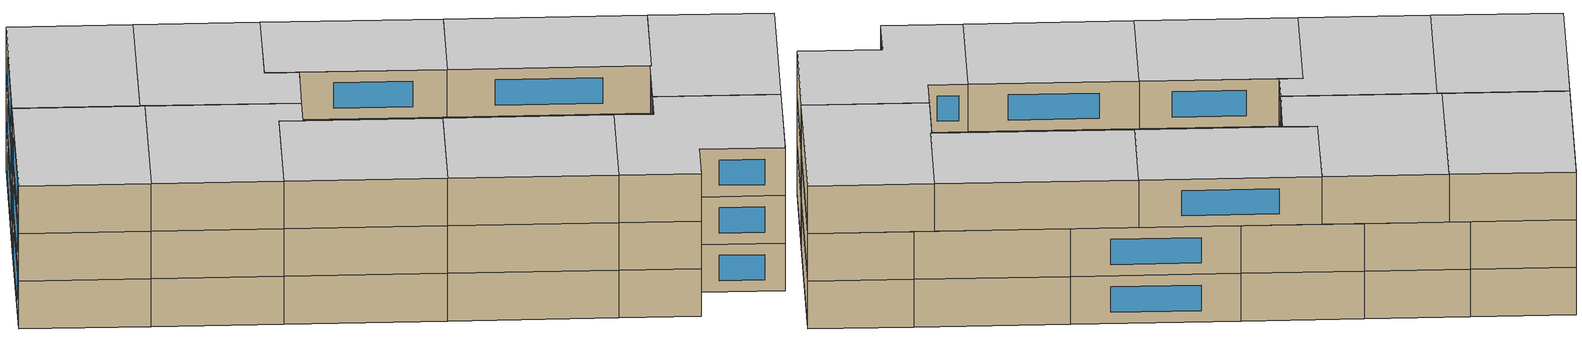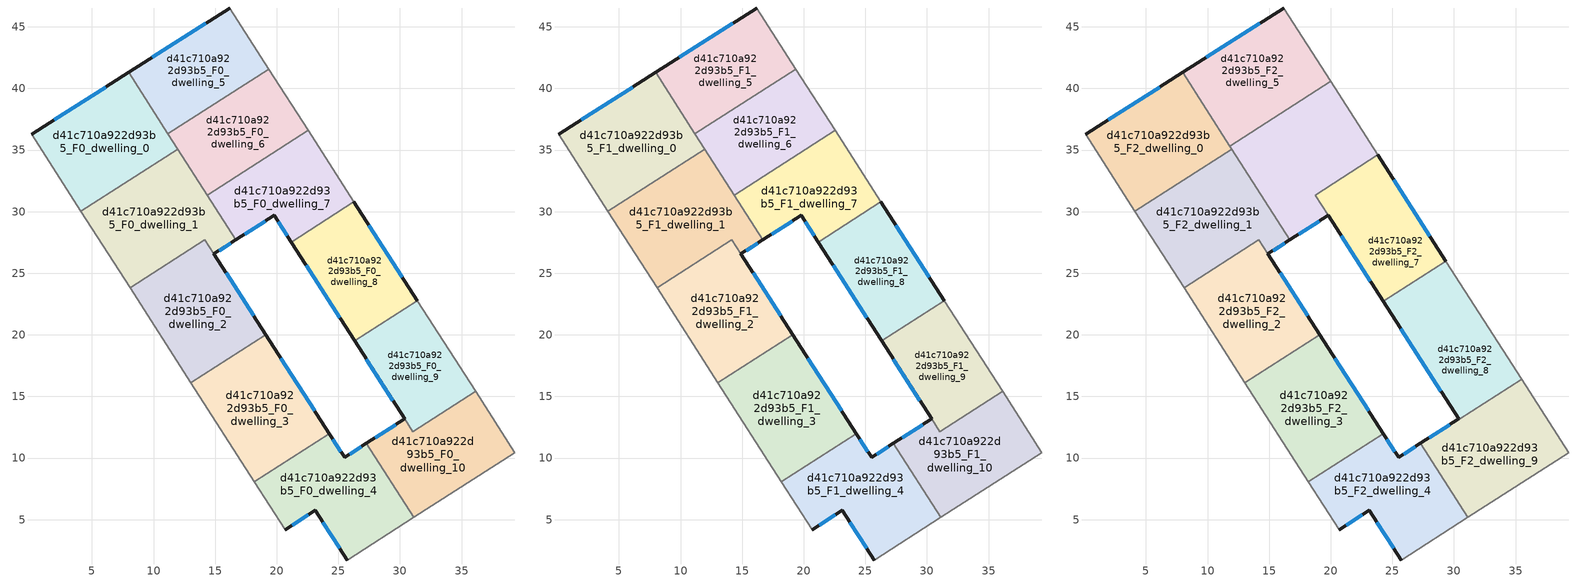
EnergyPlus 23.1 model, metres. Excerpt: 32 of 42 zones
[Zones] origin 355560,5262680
d41c710a922d93b5_F0_dwelling_0
 floor ground (EU_floor_Construction): 7.97,41.29 11.96,35.08 4.1,30.04 0.1,36.27 z0
 wall outside (EU_wall_Construction): 7.97,41.29 0.1,36.27 z0:3
 wall to d41c710a922d93b5_F0_dwelling_1 (EU_wall_Construction): 4.1,30.04 11.96,35.08 z0:3
 wall adiabatic (EU_wall_Construction): 0.1,36.27 4.1,30.04 z0:3
 wall to d41c710a922d93b5_F0_dwelling_5 (EU_wall_Construction): 11.17,36.31 7.97,41.29 z0:3
 wall to d41c710a922d93b5_F0_dwelling_6 (EU_wall_Construction): 11.96,35.08 11.17,36.31 z0:3
 window (EU_Window_Construction): 6.12,40.11 1.95,37.45 z0.7:2.3
d41c710a922d93b5_F0_dwelling_1
 floor ground (EU_floor_Construction): 11.96,35.08 16.68,27.71 14.91,26.58 14.18,27.72 8.09,23.81 4.1,30.04 z0
 wall outside (EU_wall_Construction): 14.91,26.58 16.68,27.71 z0:3
 wall to d41c710a922d93b5_F0_dwelling_2 (EU_wall_Construction): 8.09,23.81 14.18,27.72 14.91,26.58 z0:3
 wall adiabatic (EU_wall_Construction): 4.1,30.04 8.09,23.81 z0:3
 wall to d41c710a922d93b5_F0_dwelling_6 (EU_wall_Construction): 14.36,31.33 11.96,35.08 z0:3
 wall to d41c710a922d93b5_F0_dwelling_7 (EU_wall_Construction): 16.68,27.71 14.36,31.33 z0:3
 window (EU_Window_Construction): 15.32,26.84 16.27,27.44 z0.7:2.3
d41c710a922d93b5_F0_dwelling_10
 floor ground (EU_floor_Construction): 36.14,15.4 39.34,10.42 31.13,5.18 27.28,11.19 30.39,13.17 31.05,12.14 z0
 wall outside (EU_wall_Construction): 30.39,13.17 27.28,11.19 z0:3
 wall to d41c710a922d93b5_F0_dwelling_4 (EU_wall_Construction): 27.28,11.19 31.13,5.18 z0:3
 wall to d41c710a922d93b5_F0_dwelling_9 (EU_wall_Construction): 36.14,15.4 31.05,12.14 30.39,13.17 z0:3
 wall adiabatic (EU_wall_Construction): 31.13,5.18 39.34,10.42 36.14,15.4 z0:3
 window (EU_Window_Construction): 29.66,12.71 28.01,11.66 z0.7:2.3
d41c710a922d93b5_F0_dwelling_2
 floor ground (EU_floor_Construction): 14.18,27.72 19.12,20.01 13.04,16.11 8.09,23.81 z0
 wall outside (EU_wall_Construction): 19.12,20.01 14.91,26.58 z0:3
 wall adiabatic (EU_wall_Construction): 8.09,23.81 13.04,16.11 z0:3
 wall to d41c710a922d93b5_F0_dwelling_3 (EU_wall_Construction): 13.04,16.11 19.12,20.01 z0:3
 window (EU_Window_Construction): 18.13,21.55 15.9,25.04 z0.7:2.3
d41c710a922d93b5_F0_dwelling_3
 floor ground (EU_floor_Construction): 19.12,20.01 24.28,11.97 18.2,8.07 13.04,16.11 z0
 wall outside (EU_wall_Construction): 24.28,11.97 19.12,20.01 z0:3
 wall to d41c710a922d93b5_F0_dwelling_4 (EU_wall_Construction): 18.2,8.07 24.28,11.97 z0:3
 wall adiabatic (EU_wall_Construction): 13.04,16.11 18.2,8.07 z0:3
 window (EU_Window_Construction): 23.07,13.86 20.33,18.12 z0.7:2.3
d41c710a922d93b5_F0_dwelling_4
 floor ground (EU_floor_Construction): 27.28,11.19 31.13,5.18 25.71,1.72 23.13,5.75 20.68,4.2 18.2,8.07 24.28,11.97 25.5,10.06 z0
 wall outside (EU_wall_Construction): 27.28,11.19 25.5,10.06 24.28,11.97 / 20.68,4.2 23.13,5.75 25.71,1.72 z0:3
 wall adiabatic (EU_wall_Construction): 25.71,1.72 31.13,5.18 / 18.2,8.07 20.68,4.2 z0:3
 window (EU_Window_Construction): 25.21,10.51 24.57,11.52 / 26.86,10.93 25.92,10.33 / 23.73,4.8 25.1,2.67 / 21.25,4.56 22.55,5.38 z0.7:2.3
d41c710a922d93b5_F0_dwelling_5
 floor ground (EU_floor_Construction): 16.18,46.53 19.36,41.56 11.17,36.31 7.97,41.29 z0
 wall outside (EU_wall_Construction): 16.18,46.53 7.97,41.29 z0:3
 wall to d41c710a922d93b5_F0_dwelling_6 (EU_wall_Construction): 11.17,36.31 19.36,41.56 z0:3
 wall adiabatic (EU_wall_Construction): 19.36,41.56 16.18,46.53 z0:3
 window (EU_Window_Construction): 14.25,45.3 9.9,42.52 z0.7:2.3
d41c710a922d93b5_F0_dwelling_6
 floor ground (EU_floor_Construction): 19.36,41.56 22.55,36.59 14.36,31.33 11.17,36.31 z0
 wall to d41c710a922d93b5_F0_dwelling_7 (EU_wall_Construction): 14.36,31.33 22.55,36.59 z0:3
 wall adiabatic (EU_wall_Construction): 22.55,36.59 19.36,41.56 z0:3
d41c710a922d93b5_F0_dwelling_7
 floor ground (EU_floor_Construction): 22.55,36.59 26.27,30.79 21.18,27.53 19.79,29.69 16.68,27.71 14.36,31.33 z0
 wall outside (EU_wall_Construction): 16.68,27.71 19.79,29.69 21.18,27.53 z0:3
 wall adiabatic (EU_wall_Construction): 26.27,30.79 22.55,36.59 z0:3
 wall to d41c710a922d93b5_F0_dwelling_8 (EU_wall_Construction): 21.18,27.53 26.27,30.79 z0:3
 window (EU_Window_Construction): 20.12,29.18 20.86,28.03 / 17.41,28.18 19.06,29.23 z0.7:2.3
d41c710a922d93b5_F0_dwelling_8
 floor ground (EU_floor_Construction): 26.27,30.79 31.41,22.78 26.32,19.51 21.18,27.53 z0
 wall outside (EU_wall_Construction): 21.18,27.53 26.32,19.51 / 31.41,22.78 26.27,30.79 z0:3
 wall to d41c710a922d93b5_F0_dwelling_9 (EU_wall_Construction): 26.32,19.51 31.41,22.78 z0:3
 window (EU_Window_Construction): 22.39,25.64 25.11,21.4 / 30.2,24.66 27.48,28.91 z0.7:2.3
d41c710a922d93b5_F0_dwelling_9
 floor ground (EU_floor_Construction): 31.41,22.78 36.14,15.4 31.05,12.14 26.32,19.51 z0
 wall outside (EU_wall_Construction): 26.32,19.51 30.39,13.17 z0:3
 wall adiabatic (EU_wall_Construction): 36.14,15.4 31.41,22.78 z0:3
 window (EU_Window_Construction): 27.27,18.03 29.43,14.66 z0.7:2.3
d41c710a922d93b5_F1_dwelling_0
 floor to d41c710a922d93b5_F0_dwelling_0 (EU_floor_Construction): 7.97,41.29 11.96,35.08 4.1,30.04 0.1,36.27 z3
 wall outside (EU_wall_Construction): 7.97,41.29 0.1,36.27 z3:6
 wall to d41c710a922d93b5_F1_dwelling_1 (EU_wall_Construction): 4.1,30.04 11.96,35.08 z3:6
 wall adiabatic (EU_wall_Construction): 0.1,36.27 4.1,30.04 z3:6
 wall to d41c710a922d93b5_F1_dwelling_5 (EU_wall_Construction): 11.17,36.31 7.97,41.29 z3:6
 wall to d41c710a922d93b5_F1_dwelling_6 (EU_wall_Construction): 11.96,35.08 11.17,36.31 z3:6
 window (EU_Window_Construction): 6.12,40.11 1.95,37.45 z3.7:5.3
d41c710a922d93b5_F1_dwelling_1
 floor to d41c710a922d93b5_F0_dwelling_1 (EU_floor_Construction): 11.96,35.08 16.68,27.71 14.91,26.58 14.18,27.72 8.09,23.81 4.1,30.04 z3
 wall outside (EU_wall_Construction): 14.91,26.58 16.68,27.71 z3:6
 wall to d41c710a922d93b5_F1_dwelling_2 (EU_wall_Construction): 8.09,23.81 14.18,27.72 14.91,26.58 z3:6
 wall adiabatic (EU_wall_Construction): 4.1,30.04 8.09,23.81 z3:6
 wall to d41c710a922d93b5_F1_dwelling_6 (EU_wall_Construction): 14.36,31.33 11.96,35.08 z3:6
 wall to d41c710a922d93b5_F1_dwelling_7 (EU_wall_Construction): 16.68,27.71 14.36,31.33 z3:6
 window (EU_Window_Construction): 15.32,26.84 16.27,27.44 z3.7:5.3
d41c710a922d93b5_F1_dwelling_10
 floor to d41c710a922d93b5_F0_dwelling_10 (EU_floor_Construction): 36.14,15.4 39.34,10.42 31.13,5.18 27.28,11.19 30.39,13.17 31.05,12.14 z3
 wall outside (EU_wall_Construction): 30.39,13.17 27.28,11.19 z3:6
 wall to d41c710a922d93b5_F1_dwelling_4 (EU_wall_Construction): 27.28,11.19 31.13,5.18 z3:6
 wall to d41c710a922d93b5_F1_dwelling_9 (EU_wall_Construction): 36.14,15.4 31.05,12.14 30.39,13.17 z3:6
 wall adiabatic (EU_wall_Construction): 31.13,5.18 39.34,10.42 36.14,15.4 z3:6
 window (EU_Window_Construction): 29.66,12.71 28.01,11.66 z3.7:5.3
d41c710a922d93b5_F1_dwelling_2
 floor to d41c710a922d93b5_F0_dwelling_2 (EU_floor_Construction): 14.18,27.72 19.12,20.01 13.04,16.11 8.09,23.81 z3
 wall outside (EU_wall_Construction): 19.12,20.01 14.91,26.58 z3:6
 wall adiabatic (EU_wall_Construction): 8.09,23.81 13.04,16.11 z3:6
 wall to d41c710a922d93b5_F1_dwelling_3 (EU_wall_Construction): 13.04,16.11 19.12,20.01 z3:6
 window (EU_Window_Construction): 18.13,21.55 15.9,25.04 z3.7:5.3
d41c710a922d93b5_F1_dwelling_3
 floor to d41c710a922d93b5_F0_dwelling_3 (EU_floor_Construction): 19.12,20.01 24.28,11.97 18.2,8.07 13.04,16.11 z3
 wall outside (EU_wall_Construction): 24.28,11.97 19.12,20.01 z3:6
 wall to d41c710a922d93b5_F1_dwelling_4 (EU_wall_Construction): 18.2,8.07 24.28,11.97 z3:6
 wall adiabatic (EU_wall_Construction): 13.04,16.11 18.2,8.07 z3:6
 window (EU_Window_Construction): 23.07,13.86 20.33,18.12 z3.7:5.3
d41c710a922d93b5_F1_dwelling_4
 floor to d41c710a922d93b5_F0_dwelling_4 (EU_floor_Construction): 27.28,11.19 31.13,5.18 25.71,1.72 23.13,5.75 20.68,4.2 18.2,8.07 24.28,11.97 25.5,10.06 z3
 wall outside (EU_wall_Construction): 27.28,11.19 25.5,10.06 24.28,11.97 / 20.68,4.2 23.13,5.75 25.71,1.72 z3:6
 wall adiabatic (EU_wall_Construction): 25.71,1.72 31.13,5.18 / 18.2,8.07 20.68,4.2 z3:6
 window (EU_Window_Construction): 25.21,10.51 24.57,11.52 / 26.86,10.93 25.92,10.33 / 23.73,4.8 25.1,2.67 / 21.25,4.56 22.55,5.38 z3.7:5.3
d41c710a922d93b5_F1_dwelling_5
 floor to d41c710a922d93b5_F0_dwelling_5 (EU_floor_Construction): 16.18,46.53 19.36,41.56 11.17,36.31 7.97,41.29 z3
 wall outside (EU_wall_Construction): 16.18,46.53 7.97,41.29 z3:6
 wall to d41c710a922d93b5_F1_dwelling_6 (EU_wall_Construction): 11.17,36.31 19.36,41.56 z3:6
 wall adiabatic (EU_wall_Construction): 19.36,41.56 16.18,46.53 z3:6
 window (EU_Window_Construction): 14.25,45.3 9.9,42.52 z3.7:5.3
d41c710a922d93b5_F1_dwelling_6
 floor to d41c710a922d93b5_F0_dwelling_6 (EU_floor_Construction): 19.36,41.56 22.55,36.59 14.36,31.33 11.17,36.31 z3
 wall to d41c710a922d93b5_F1_dwelling_7 (EU_wall_Construction): 14.36,31.33 22.55,36.59 z3:6
 wall adiabatic (EU_wall_Construction): 22.55,36.59 19.36,41.56 z3:6
d41c710a922d93b5_F1_dwelling_7
 floor to d41c710a922d93b5_F0_dwelling_7 (EU_floor_Construction): 22.55,36.59 26.27,30.79 21.18,27.53 19.79,29.69 16.68,27.71 14.36,31.33 z3
 wall outside (EU_wall_Construction): 16.68,27.71 19.79,29.69 21.18,27.53 z3:6
 wall adiabatic (EU_wall_Construction): 26.27,30.79 22.55,36.59 z3:6
 wall to d41c710a922d93b5_F1_dwelling_8 (EU_wall_Construction): 21.18,27.53 26.27,30.79 z3:6
 window (EU_Window_Construction): 20.12,29.18 20.86,28.03 / 17.41,28.18 19.06,29.23 z3.7:5.3
d41c710a922d93b5_F1_dwelling_8
 floor to d41c710a922d93b5_F0_dwelling_8 (EU_floor_Construction): 26.27,30.79 31.41,22.78 26.32,19.51 21.18,27.53 z3
 wall outside (EU_wall_Construction): 21.18,27.53 26.32,19.51 / 31.41,22.78 26.27,30.79 z3:6
 wall to d41c710a922d93b5_F1_dwelling_9 (EU_wall_Construction): 26.32,19.51 31.41,22.78 z3:6
 window (EU_Window_Construction): 22.39,25.64 25.11,21.4 / 30.2,24.66 27.48,28.91 z3.7:5.3
d41c710a922d93b5_F1_dwelling_9
 floor to d41c710a922d93b5_F0_dwelling_9 (EU_floor_Construction): 31.41,22.78 36.14,15.4 31.05,12.14 26.32,19.51 z3
 wall outside (EU_wall_Construction): 26.32,19.51 30.39,13.17 z3:6
 wall adiabatic (EU_wall_Construction): 36.14,15.4 31.41,22.78 z3:6
 window (EU_Window_Construction): 27.27,18.03 29.43,14.66 z3.7:5.3
d41c710a922d93b5_F2_dwelling_0
 floor to d41c710a922d93b5_F1_dwelling_0 (EU_floor_Construction): 7.97,41.29 11.96,35.08 4.1,30.04 0.1,36.27 z6
 wall outside (EU_wall_Construction): 7.97,41.29 0.1,36.27 z6:9
 wall to d41c710a922d93b5_F2_dwelling_1 (EU_wall_Construction): 4.1,30.04 11.96,35.08 z6:9
 wall adiabatic (EU_wall_Construction): 0.1,36.27 4.1,30.04 z6:9
 wall to d41c710a922d93b5_F2_dwelling_5 (EU_wall_Construction): 11.81,35.31 7.97,41.29 z6:9
 wall to d41c710a922d93b5_F2_dwelling_6 (EU_wall_Construction): 11.96,35.08 11.81,35.31 z6:9
 window (EU_Window_Construction): 6.12,40.11 1.95,37.45 z6.7:8.3
 ceiling to d41c710a922d93b5_F3_dwelling_0 (EU_floor_Construction): 11.96,35.08 7.97,41.29 0.1,36.27 4.1,30.04 z9
d41c710a922d93b5_F2_dwelling_1
 floor to d41c710a922d93b5_F1_dwelling_1 (EU_floor_Construction): 11.96,35.08 16.68,27.71 14.91,26.58 14.18,27.72 8.09,23.81 4.1,30.04 z6
 wall outside (EU_wall_Construction): 14.91,26.58 16.68,27.71 z6:9
 wall to d41c710a922d93b5_F2_dwelling_2 (EU_wall_Construction): 8.09,23.81 14.18,27.72 14.91,26.58 z6:9
 wall adiabatic (EU_wall_Construction): 4.1,30.04 8.09,23.81 z6:9
 wall to d41c710a922d93b5_F2_dwelling_6 (EU_wall_Construction): 16.68,27.71 11.96,35.08 z6:9
 window (EU_Window_Construction): 15.32,26.84 16.27,27.44 z6.7:8.3
 ceiling to d41c710a922d93b5_F3_dwelling_1 (EU_floor_Construction): 14.91,26.58 16.68,27.71 11.96,35.08 4.1,30.04 8.09,23.81 14.18,27.72 z9
d41c710a922d93b5_F2_dwelling_2
 floor to d41c710a922d93b5_F1_dwelling_2 (EU_floor_Construction): 14.18,27.72 19.12,20.01 13.04,16.11 8.09,23.81 z6
 wall outside (EU_wall_Construction): 19.12,20.01 14.91,26.58 z6:9
 wall adiabatic (EU_wall_Construction): 8.09,23.81 13.04,16.11 z6:9
 wall to d41c710a922d93b5_F2_dwelling_3 (EU_wall_Construction): 13.04,16.11 19.12,20.01 z6:9
 window (EU_Window_Construction): 18.13,21.55 15.9,25.04 z6.7:8.3
 ceiling to d41c710a922d93b5_F3_dwelling_2 (EU_floor_Construction): 19.12,20.01 14.18,27.72 8.09,23.81 13.04,16.11 z9
d41c710a922d93b5_F2_dwelling_3
 floor to d41c710a922d93b5_F1_dwelling_3 (EU_floor_Construction): 19.12,20.01 24.28,11.97 18.2,8.07 13.04,16.11 z6
 wall outside (EU_wall_Construction): 24.28,11.97 19.12,20.01 z6:9
 wall to d41c710a922d93b5_F2_dwelling_4 (EU_wall_Construction): 18.2,8.07 24.28,11.97 z6:9
 wall adiabatic (EU_wall_Construction): 13.04,16.11 18.2,8.07 z6:9
 window (EU_Window_Construction): 23.07,13.86 20.33,18.12 z6.7:8.3
 ceiling to d41c710a922d93b5_F3_dwelling_3 (EU_floor_Construction): 24.28,11.97 19.12,20.01 13.04,16.11 18.2,8.07 z9
d41c710a922d93b5_F2_dwelling_4
 floor to d41c710a922d93b5_F1_dwelling_4 (EU_floor_Construction): 27.28,11.19 31.13,5.18 25.71,1.72 23.13,5.75 20.68,4.2 18.2,8.07 24.28,11.97 25.5,10.06 z6
 wall outside (EU_wall_Construction): 27.28,11.19 25.5,10.06 24.28,11.97 / 20.68,4.2 23.13,5.75 25.71,1.72 z6:9
 wall adiabatic (EU_wall_Construction): 25.71,1.72 31.13,5.18 / 18.2,8.07 20.68,4.2 z6:9
 wall to d41c710a922d93b5_F2_dwelling_9 (EU_wall_Construction): 31.13,5.18 27.31,11.14 27.28,11.19 z6:9
 window (EU_Window_Construction): 25.21,10.51 24.57,11.52 / 26.86,10.93 25.92,10.33 / 23.73,4.8 25.1,2.67 / 21.25,4.56 22.55,5.38 z6.7:8.3
 ceiling to d41c710a922d93b5_F3_dwelling_4 (EU_floor_Construction): 31.13,5.18 27.28,11.19 25.5,10.06 24.28,11.97 18.2,8.07 20.68,4.2 23.13,5.75 25.71,1.72 z9
d41c710a922d93b5_F2_dwelling_5
 floor to d41c710a922d93b5_F1_dwelling_5 (EU_floor_Construction): 16.18,46.53 19.36,41.56 11.17,36.31 7.97,41.29 z6
 floor to d41c710a922d93b5_F1_dwelling_6 (EU_floor_Construction): 19.36,41.56 20,40.57 11.81,35.31 11.17,36.31 z6
 wall outside (EU_wall_Construction): 16.18,46.53 7.97,41.29 z6:9
 wall adiabatic (EU_wall_Construction): 20,40.57 16.18,46.53 z6:9
 wall to d41c710a922d93b5_F2_dwelling_6 (EU_wall_Construction): 11.81,35.31 20,40.57 z6:9
 window (EU_Window_Construction): 14.25,45.3 9.9,42.52 z6.7:8.3
 ceiling to d41c710a922d93b5_F3_dwelling_5 (EU_floor_Construction): 20,40.57 16.18,46.53 7.97,41.29 11.81,35.31 z9
d41c710a922d93b5_F2_dwelling_6
 floor to d41c710a922d93b5_F1_dwelling_6 (EU_floor_Construction): 20,40.57 22.55,36.59 14.36,31.33 11.81,35.31 z6
 floor to d41c710a922d93b5_F1_dwelling_7 (EU_floor_Construction): 22.55,36.59 23.83,34.6 18.74,31.33 19.79,29.69 16.68,27.71 14.36,31.33 z6
 wall outside (EU_wall_Construction): 16.68,27.71 19.79,29.69 z6:9
 wall adiabatic (EU_wall_Construction): 23.83,34.6 20,40.57 z6:9
 wall to d41c710a922d93b5_F2_dwelling_7 (EU_wall_Construction): 18.74,31.34 23.83,34.6 / 19.79,29.69 18.74,31.33 z6:9
 window (EU_Window_Construction): 17.41,28.18 19.06,29.23 z6.7:8.3
 ceiling to d41c710a922d93b5_F3_dwelling_6 (EU_floor_Construction): 19.79,29.69 18.74,31.33 23.83,34.6 20,40.57 11.81,35.31 16.68,27.71 z9
d41c710a922d93b5_F2_dwelling_7
 floor to d41c710a922d93b5_F1_dwelling_7 (EU_floor_Construction): 23.83,34.6 26.27,30.79 21.18,27.53 18.74,31.33 z6
 floor to d41c710a922d93b5_F1_dwelling_8 (EU_floor_Construction): 26.27,30.79 29.35,25.98 24.27,22.72 21.18,27.53 z6
 wall outside (EU_wall_Construction): 29.35,25.98 23.83,34.6 / 19.79,29.69 24.27,22.72 z6:9
 wall to d41c710a922d93b5_F2_dwelling_8 (EU_wall_Construction): 24.27,22.72 29.35,25.98 z6:9
 window (EU_Window_Construction): 28.06,28.01 25.13,32.58 / 20.84,28.06 23.22,24.36 z6.7:8.3
 ceiling to d41c710a922d93b5_F3_dwelling_7 (EU_floor_Construction): 29.35,25.98 23.83,34.6 18.74,31.33 24.27,22.72 z9
d41c710a922d93b5_F2_dwelling_8
 floor to d41c710a922d93b5_F1_dwelling_8 (EU_floor_Construction): 29.35,25.98 31.41,22.78 26.32,19.51 24.27,22.72 z6
 floor to d41c710a922d93b5_F1_dwelling_9 (EU_floor_Construction): 31.41,22.78 35.5,16.4 30.41,13.14 30.39,13.17 26.32,19.51 z6
 wall outside (EU_wall_Construction): 24.27,22.72 30.38,13.18 z6:9
 wall adiabatic (EU_wall_Construction): 35.5,16.4 29.35,25.98 z6:9
 wall to d41c710a922d93b5_F2_dwelling_9 (EU_wall_Construction): 30.41,13.14 35.5,16.4 / 30.39,13.17 30.41,13.13 z6:9
 window (EU_Window_Construction): 25.7,20.48 28.95,15.42 z6.7:8.3
 ceiling to d41c710a922d93b5_F3_dwelling_8 (EU_floor_Construction): 35.5,16.4 29.35,25.98 24.27,22.72 30.38,13.18 30.41,13.13 z9
d41c710a922d93b5_F2_dwelling_9
 floor to d41c710a922d93b5_F1_dwelling_10 (EU_floor_Construction): 36.14,15.4 39.34,10.42 31.13,5.18 27.28,11.19 30.39,13.17 31.05,12.14 z6
 floor to d41c710a922d93b5_F1_dwelling_9 (EU_floor_Construction): 35.5,16.4 36.14,15.4 31.05,12.14 30.41,13.13 z6
 wall outside (EU_wall_Construction): 30.39,13.17 27.28,11.19 z6:9
 wall adiabatic (EU_wall_Construction): 31.13,5.18 39.34,10.42 35.5,16.4 z6:9
 window (EU_Window_Construction): 29.66,12.71 28.01,11.66 z6.7:8.3
 ceiling to d41c710a922d93b5_F3_dwelling_9 (EU_floor_Construction): 39.34,10.42 35.5,16.4 30.41,13.13 30.39,13.17 27.28,11.19 27.31,11.14 31.13,5.18 z9
[Building]
EU S2 Campaign: North Axis=0; Terrain=City; Solar Distribution=FullExterior
[Site:Location]
Budapest.Ferenc.Liszt.Intl.AP: Latitude=47.437; Longitude=19.256; Time Zone=1; Elevation=185
[SizingPeriod:WeatherFileDays]
AnnualSizingPeriod: Begin Month=1; Begin Day of Month=1; End Month=12; End Day of Month=31; Day of Week for Start Day=Monday; Use Weather File Daylight Saving Period=No; Use Weather File Rain and Snow Indicators=No
[MATERIAL]
EU_InternalMass_Material: Roughness=MediumRough; Thickness=0.1; Conductivity=1; Density=1800; Specific Heat=900; Thermal Absorptance=0.9; Solar Absorptance=0.7; Visible Absorptance=0.7
[MATERIAL:NOMASS] Roughness=MediumRough; Thermal Absorptance=0.9; Solar Absorptance=0.7; Visible Absorptance=0.7
Name | Thermal Resistance
EU_wall_NoMass | 0.832559
EU_floor_NoMass | 0.872794
[WINDOWMATERIAL:SIMPLEGLAZINGSYSTEM]
EU_Window_SimpleGlazing: UFactor=2.79869; Solar Heat Gain Coefficient=0.75; Visible Transmittance=0.75
[CONSTRUCTION]
EU_wall_Construction: EU_wall_NoMass
EU_floor_Construction: EU_floor_NoMass
EU_Window_Construction: EU_Window_SimpleGlazing
EU_InternalMass_Construction: EU_InternalMass_Material
[ZONE] Type=1; Multiplier=1; Ceiling Height=autocalculate; Floor Area=autocalculate; Part of Total Floor Area=Yes
Name | Volume
d41c710a922d93b5_F0_dwelling_0; d41c710a922d93b5_F1_dwelling_0; d41c710a922d93b5_F2_dwelling_0 | 207.143
d41c710a922d93b5_F0_dwelling_1; d41c710a922d93b5_F1_dwelling_1; d41c710a922d93b5_F2_dwelling_1 | 215.7
d41c710a922d93b5_F0_dwelling_10; d41c710a922d93b5_F1_dwelling_10 | 186.27
d41c710a922d93b5_F0_dwelling_2; d41c710a922d93b5_F1_dwelling_2; d41c710a922d93b5_F2_dwelling_2 | 198.564
d41c710a922d93b5_F0_dwelling_3; d41c710a922d93b5_F1_dwelling_3; d41c710a922d93b5_F2_dwelling_3 | 207.154
d41c710a922d93b5_F0_dwelling_4; d41c710a922d93b5_F1_dwelling_4; d41c710a922d93b5_F2_dwelling_4 | 207.138
d41c710a922d93b5_F0_dwelling_5; d41c710a922d93b5_F1_dwelling_5 | 172.635
d41c710a922d93b5_F2_dwelling_5 | 207.152
d41c710a922d93b5_F0_dwelling_6; d41c710a922d93b5_F1_dwelling_6 | 172.602
d41c710a922d93b5_F2_dwelling_6 | 228.627
d41c710a922d93b5_F0_dwelling_7; d41c710a922d93b5_F1_dwelling_7 | 172.614
d41c710a922d93b5_F2_dwelling_7 | 185.58
d41c710a922d93b5_F0_dwelling_8; d41c710a922d93b5_F1_dwelling_8 | 172.639
d41c710a922d93b5_F2_dwelling_8 | 206.566
d41c710a922d93b5_F0_dwelling_9; d41c710a922d93b5_F1_dwelling_9 | 158.947
d41c710a922d93b5_F2_dwelling_9 | 207.726
[INTERNALMASS] Construction=EU_InternalMass_Construction
Name | Zone or ZoneList | Surface Area
d41c710a922d93b5_F0_dwelling_0_EU_InternalMass | d41c710a922d93b5_F0_dwelling_0 | 69.0478
d41c710a922d93b5_F0_dwelling_1_EU_InternalMass | d41c710a922d93b5_F0_dwelling_1 | 71.8999
d41c710a922d93b5_F0_dwelling_2_EU_InternalMass | d41c710a922d93b5_F0_dwelling_2 | 66.1883
d41c710a922d93b5_F0_dwelling_3_EU_InternalMass | d41c710a922d93b5_F0_dwelling_3 | 69.0515
d41c710a922d93b5_F0_dwelling_4_EU_InternalMass | d41c710a922d93b5_F0_dwelling_4 | 69.0457
d41c710a922d93b5_F0_dwelling_5_EU_InternalMass | d41c710a922d93b5_F0_dwelling_5 | 57.5451
d41c710a922d93b5_F0_dwelling_6_EU_InternalMass | d41c710a922d93b5_F0_dwelling_6 | 57.534
d41c710a922d93b5_F0_dwelling_7_EU_InternalMass | d41c710a922d93b5_F0_dwelling_7 | 57.5382
d41c710a922d93b5_F0_dwelling_8_EU_InternalMass | d41c710a922d93b5_F0_dwelling_8 | 57.5464
d41c710a922d93b5_F0_dwelling_9_EU_InternalMass | d41c710a922d93b5_F0_dwelling_9 | 52.9837
d41c710a922d93b5_F0_dwelling_10_EU_InternalMass | d41c710a922d93b5_F0_dwelling_10 | 62.0892
d41c710a922d93b5_F1_dwelling_0_EU_InternalMass | d41c710a922d93b5_F1_dwelling_0 | 69.0478
d41c710a922d93b5_F1_dwelling_1_EU_InternalMass | d41c710a922d93b5_F1_dwelling_1 | 71.8999
d41c710a922d93b5_F1_dwelling_2_EU_InternalMass | d41c710a922d93b5_F1_dwelling_2 | 66.1883
d41c710a922d93b5_F1_dwelling_3_EU_InternalMass | d41c710a922d93b5_F1_dwelling_3 | 69.0515
d41c710a922d93b5_F1_dwelling_4_EU_InternalMass | d41c710a922d93b5_F1_dwelling_4 | 69.0457
d41c710a922d93b5_F1_dwelling_5_EU_InternalMass | d41c710a922d93b5_F1_dwelling_5 | 57.5451
d41c710a922d93b5_F1_dwelling_6_EU_InternalMass | d41c710a922d93b5_F1_dwelling_6 | 57.534
d41c710a922d93b5_F1_dwelling_7_EU_InternalMass | d41c710a922d93b5_F1_dwelling_7 | 57.5382
d41c710a922d93b5_F1_dwelling_8_EU_InternalMass | d41c710a922d93b5_F1_dwelling_8 | 57.5464
d41c710a922d93b5_F1_dwelling_9_EU_InternalMass | d41c710a922d93b5_F1_dwelling_9 | 52.9837
d41c710a922d93b5_F1_dwelling_10_EU_InternalMass | d41c710a922d93b5_F1_dwelling_10 | 62.0892
d41c710a922d93b5_F2_dwelling_0_EU_InternalMass | d41c710a922d93b5_F2_dwelling_0 | 69.0478
d41c710a922d93b5_F2_dwelling_1_EU_InternalMass | d41c710a922d93b5_F2_dwelling_1 | 71.8999
d41c710a922d93b5_F2_dwelling_2_EU_InternalMass | d41c710a922d93b5_F2_dwelling_2 | 66.1883
d41c710a922d93b5_F2_dwelling_3_EU_InternalMass | d41c710a922d93b5_F2_dwelling_3 | 69.0515
d41c710a922d93b5_F2_dwelling_4_EU_InternalMass | d41c710a922d93b5_F2_dwelling_4 | 69.0457
d41c710a922d93b5_F2_dwelling_5_EU_InternalMass | d41c710a922d93b5_F2_dwelling_5 | 69.0505
d41c710a922d93b5_F2_dwelling_6_EU_InternalMass | d41c710a922d93b5_F2_dwelling_6 | 76.2087
d41c710a922d93b5_F2_dwelling_7_EU_InternalMass | d41c710a922d93b5_F2_dwelling_7 | 61.8818
d41c710a922d93b5_F2_dwelling_8_EU_InternalMass | d41c710a922d93b5_F2_dwelling_8 | 68.8555
d41c710a922d93b5_F2_dwelling_9_EU_InternalMass | d41c710a922d93b5_F2_dwelling_9 | 69.2421
[OTHEREQUIPMENT] Fuel Type=Electricity; Design Level Calculation Method=Watts/Area; Power per Zone Floor Area=1; Fraction Latent=0; Fraction Radiant=0; Fraction Lost=0; Carbon Dioxide Generation Rate=0; EndUse Subcategory=EU_Step8_InternalGains
Name | Zone or ZoneList or Space or SpaceList | Schedule
EU_Step8_InternalGain_d41c710a922d93b5_F0_dwelling_0_f000 | d41c710a922d93b5_F0_dwelling_0 | EU_Step8_GainSchedule_d41c710a922d93b5_F0_dwelling_0_f000
EU_Step8_InternalGain_d41c710a922d93b5_F0_dwelling_1_f000 | d41c710a922d93b5_F0_dwelling_1 | EU_Step8_GainSchedule_d41c710a922d93b5_F0_dwelling_1_f000
EU_Step8_InternalGain_d41c710a922d93b5_F0_dwelling_2_f000 | d41c710a922d93b5_F0_dwelling_2 | EU_Step8_GainSchedule_d41c710a922d93b5_F0_dwelling_2_f000
EU_Step8_InternalGain_d41c710a922d93b5_F0_dwelling_3_f000 | d41c710a922d93b5_F0_dwelling_3 | EU_Step8_GainSchedule_d41c710a922d93b5_F0_dwelling_3_f000
EU_Step8_InternalGain_d41c710a922d93b5_F0_dwelling_4_f000 | d41c710a922d93b5_F0_dwelling_4 | EU_Step8_GainSchedule_d41c710a922d93b5_F0_dwelling_4_f000
EU_Step8_InternalGain_d41c710a922d93b5_F0_dwelling_5_f000 | d41c710a922d93b5_F0_dwelling_5 | EU_Step8_GainSchedule_d41c710a922d93b5_F0_dwelling_5_f000
EU_Step8_InternalGain_d41c710a922d93b5_F0_dwelling_6_f000 | d41c710a922d93b5_F0_dwelling_6 | EU_Step8_GainSchedule_d41c710a922d93b5_F0_dwelling_6_f000
EU_Step8_InternalGain_d41c710a922d93b5_F0_dwelling_7_f000 | d41c710a922d93b5_F0_dwelling_7 | EU_Step8_GainSchedule_d41c710a922d93b5_F0_dwelling_7_f000
EU_Step8_InternalGain_d41c710a922d93b5_F0_dwelling_8_f000 | d41c710a922d93b5_F0_dwelling_8 | EU_Step8_GainSchedule_d41c710a922d93b5_F0_dwelling_8_f000
EU_Step8_InternalGain_d41c710a922d93b5_F0_dwelling_9_f000 | d41c710a922d93b5_F0_dwelling_9 | EU_Step8_GainSchedule_d41c710a922d93b5_F0_dwelling_9_f000
EU_Step8_InternalGain_d41c710a922d93b5_F0_dwelling_10_f000 | d41c710a922d93b5_F0_dwelling_10 | EU_Step8_GainSchedule_d41c710a922d93b5_F0_dwelling_10_f000
EU_Step8_InternalGain_d41c710a922d93b5_F1_dwelling_0_f000 | d41c710a922d93b5_F1_dwelling_0 | EU_Step8_GainSchedule_d41c710a922d93b5_F1_dwelling_0_f000
EU_Step8_InternalGain_d41c710a922d93b5_F1_dwelling_1_f000 | d41c710a922d93b5_F1_dwelling_1 | EU_Step8_GainSchedule_d41c710a922d93b5_F1_dwelling_1_f000
EU_Step8_InternalGain_d41c710a922d93b5_F1_dwelling_2_f000 | d41c710a922d93b5_F1_dwelling_2 | EU_Step8_GainSchedule_d41c710a922d93b5_F1_dwelling_2_f000
EU_Step8_InternalGain_d41c710a922d93b5_F1_dwelling_3_f000 | d41c710a922d93b5_F1_dwelling_3 | EU_Step8_GainSchedule_d41c710a922d93b5_F1_dwelling_3_f000
EU_Step8_InternalGain_d41c710a922d93b5_F1_dwelling_4_f000 | d41c710a922d93b5_F1_dwelling_4 | EU_Step8_GainSchedule_d41c710a922d93b5_F1_dwelling_4_f000
EU_Step8_InternalGain_d41c710a922d93b5_F1_dwelling_5_f000 | d41c710a922d93b5_F1_dwelling_5 | EU_Step8_GainSchedule_d41c710a922d93b5_F1_dwelling_5_f000
EU_Step8_InternalGain_d41c710a922d93b5_F1_dwelling_6_f000 | d41c710a922d93b5_F1_dwelling_6 | EU_Step8_GainSchedule_d41c710a922d93b5_F1_dwelling_6_f000
EU_Step8_InternalGain_d41c710a922d93b5_F1_dwelling_7_f000 | d41c710a922d93b5_F1_dwelling_7 | EU_Step8_GainSchedule_d41c710a922d93b5_F1_dwelling_7_f000
EU_Step8_InternalGain_d41c710a922d93b5_F1_dwelling_8_f000 | d41c710a922d93b5_F1_dwelling_8 | EU_Step8_GainSchedule_d41c710a922d93b5_F1_dwelling_8_f000
EU_Step8_InternalGain_d41c710a922d93b5_F1_dwelling_9_f000 | d41c710a922d93b5_F1_dwelling_9 | EU_Step8_GainSchedule_d41c710a922d93b5_F1_dwelling_9_f000
EU_Step8_InternalGain_d41c710a922d93b5_F1_dwelling_10_f000 | d41c710a922d93b5_F1_dwelling_10 | EU_Step8_GainSchedule_d41c710a922d93b5_F1_dwelling_10_f000
EU_Step8_InternalGain_d41c710a922d93b5_F2_dwelling_0_f000 | d41c710a922d93b5_F2_dwelling_0 | EU_Step8_GainSchedule_d41c710a922d93b5_F2_dwelling_0_f000
EU_Step8_InternalGain_d41c710a922d93b5_F2_dwelling_1_f000 | d41c710a922d93b5_F2_dwelling_1 | EU_Step8_GainSchedule_d41c710a922d93b5_F2_dwelling_1_f000
EU_Step8_InternalGain_d41c710a922d93b5_F2_dwelling_2_f000 | d41c710a922d93b5_F2_dwelling_2 | EU_Step8_GainSchedule_d41c710a922d93b5_F2_dwelling_2_f000
EU_Step8_InternalGain_d41c710a922d93b5_F2_dwelling_3_f000 | d41c710a922d93b5_F2_dwelling_3 | EU_Step8_GainSchedule_d41c710a922d93b5_F2_dwelling_3_f000
EU_Step8_InternalGain_d41c710a922d93b5_F2_dwelling_4_f000 | d41c710a922d93b5_F2_dwelling_4 | EU_Step8_GainSchedule_d41c710a922d93b5_F2_dwelling_4_f000
EU_Step8_InternalGain_d41c710a922d93b5_F2_dwelling_5_f000 | d41c710a922d93b5_F2_dwelling_5 | EU_Step8_GainSchedule_d41c710a922d93b5_F2_dwelling_5_f000
EU_Step8_InternalGain_d41c710a922d93b5_F2_dwelling_6_f000 | d41c710a922d93b5_F2_dwelling_6 | EU_Step8_GainSchedule_d41c710a922d93b5_F2_dwelling_6_f000
EU_Step8_InternalGain_d41c710a922d93b5_F2_dwelling_7_f000 | d41c710a922d93b5_F2_dwelling_7 | EU_Step8_GainSchedule_d41c710a922d93b5_F2_dwelling_7_f000
EU_Step8_InternalGain_d41c710a922d93b5_F2_dwelling_8_f000 | d41c710a922d93b5_F2_dwelling_8 | EU_Step8_GainSchedule_d41c710a922d93b5_F2_dwelling_8_f000
EU_Step8_InternalGain_d41c710a922d93b5_F2_dwelling_9_f000 | d41c710a922d93b5_F2_dwelling_9 | EU_Step8_GainSchedule_d41c710a922d93b5_F2_dwelling_9_f000
[ZONEVENTILATION:DESIGNFLOWRATE] Schedule=EU_AlwaysOn; Design Flow Rate Calculation Method=AirChanges/Hour; Air Changes per Hour=0.475469; Ventilation Type=Natural; Fan Pressure Rise=0; Fan Total Efficiency=1; Constant Term Coefficient=1; Temperature Term Coefficient=0; Velocity Term Coefficient=0; Velocity Squared Term Coefficient=0; Minimum Indoor Temperature=-100; Maximum Indoor Temperature=100; Delta Temperature=-100; Minimum Outdoor Temperature=-100; Maximum Outdoor Temperature=100; Maximum Wind Speed=40
Name | Zone or ZoneList or Space or SpaceList
EU_ConstantAir_d41c710a922d93b5_F0_dwelling_0 | d41c710a922d93b5_F0_dwelling_0
EU_ConstantAir_d41c710a922d93b5_F0_dwelling_1 | d41c710a922d93b5_F0_dwelling_1
EU_ConstantAir_d41c710a922d93b5_F0_dwelling_2 | d41c710a922d93b5_F0_dwelling_2
EU_ConstantAir_d41c710a922d93b5_F0_dwelling_3 | d41c710a922d93b5_F0_dwelling_3
EU_ConstantAir_d41c710a922d93b5_F0_dwelling_4 | d41c710a922d93b5_F0_dwelling_4
EU_ConstantAir_d41c710a922d93b5_F0_dwelling_5 | d41c710a922d93b5_F0_dwelling_5
EU_ConstantAir_d41c710a922d93b5_F0_dwelling_6 | d41c710a922d93b5_F0_dwelling_6
EU_ConstantAir_d41c710a922d93b5_F0_dwelling_7 | d41c710a922d93b5_F0_dwelling_7
EU_ConstantAir_d41c710a922d93b5_F0_dwelling_8 | d41c710a922d93b5_F0_dwelling_8
EU_ConstantAir_d41c710a922d93b5_F0_dwelling_9 | d41c710a922d93b5_F0_dwelling_9
EU_ConstantAir_d41c710a922d93b5_F0_dwelling_10 | d41c710a922d93b5_F0_dwelling_10
EU_ConstantAir_d41c710a922d93b5_F1_dwelling_0 | d41c710a922d93b5_F1_dwelling_0
EU_ConstantAir_d41c710a922d93b5_F1_dwelling_1 | d41c710a922d93b5_F1_dwelling_1
EU_ConstantAir_d41c710a922d93b5_F1_dwelling_2 | d41c710a922d93b5_F1_dwelling_2
EU_ConstantAir_d41c710a922d93b5_F1_dwelling_3 | d41c710a922d93b5_F1_dwelling_3
EU_ConstantAir_d41c710a922d93b5_F1_dwelling_4 | d41c710a922d93b5_F1_dwelling_4
EU_ConstantAir_d41c710a922d93b5_F1_dwelling_5 | d41c710a922d93b5_F1_dwelling_5
EU_ConstantAir_d41c710a922d93b5_F1_dwelling_6 | d41c710a922d93b5_F1_dwelling_6
EU_ConstantAir_d41c710a922d93b5_F1_dwelling_7 | d41c710a922d93b5_F1_dwelling_7
EU_ConstantAir_d41c710a922d93b5_F1_dwelling_8 | d41c710a922d93b5_F1_dwelling_8
EU_ConstantAir_d41c710a922d93b5_F1_dwelling_9 | d41c710a922d93b5_F1_dwelling_9
EU_ConstantAir_d41c710a922d93b5_F1_dwelling_10 | d41c710a922d93b5_F1_dwelling_10
EU_ConstantAir_d41c710a922d93b5_F2_dwelling_0 | d41c710a922d93b5_F2_dwelling_0
EU_ConstantAir_d41c710a922d93b5_F2_dwelling_1 | d41c710a922d93b5_F2_dwelling_1
EU_ConstantAir_d41c710a922d93b5_F2_dwelling_2 | d41c710a922d93b5_F2_dwelling_2
EU_ConstantAir_d41c710a922d93b5_F2_dwelling_3 | d41c710a922d93b5_F2_dwelling_3
EU_ConstantAir_d41c710a922d93b5_F2_dwelling_4 | d41c710a922d93b5_F2_dwelling_4
EU_ConstantAir_d41c710a922d93b5_F2_dwelling_5 | d41c710a922d93b5_F2_dwelling_5
EU_ConstantAir_d41c710a922d93b5_F2_dwelling_6 | d41c710a922d93b5_F2_dwelling_6
EU_ConstantAir_d41c710a922d93b5_F2_dwelling_7 | d41c710a922d93b5_F2_dwelling_7
EU_ConstantAir_d41c710a922d93b5_F2_dwelling_8 | d41c710a922d93b5_F2_dwelling_8
EU_ConstantAir_d41c710a922d93b5_F2_dwelling_9 | d41c710a922d93b5_F2_dwelling_9
[HVACTEMPLATE:THERMOSTAT] Constant Heating Setpoint=20; Constant Cooling Setpoint=50
EU_HeatOnly_d41c710a922d93b5_F0_dwelling_0; EU_HeatOnly_d41c710a922d93b5_F0_dwelling_1; EU_HeatOnly_d41c710a922d93b5_F0_dwelling_2; EU_HeatOnly_d41c710a922d93b5_F0_dwelling_3; EU_HeatOnly_d41c710a922d93b5_F0_dwelling_4; EU_HeatOnly_d41c710a922d93b5_F0_dwelling_5; EU_HeatOnly_d41c710a922d93b5_F0_dwelling_6; EU_HeatOnly_d41c710a922d93b5_F0_dwelling_7; EU_HeatOnly_d41c710a922d93b5_F0_dwelling_8; EU_HeatOnly_d41c710a922d93b5_F0_dwelling_9; EU_HeatOnly_d41c710a922d93b5_F0_dwelling_10; EU_HeatOnly_d41c710a922d93b5_F1_dwelling_0; EU_HeatOnly_d41c710a922d93b5_F1_dwelling_1; EU_HeatOnly_d41c710a922d93b5_F1_dwelling_2; EU_HeatOnly_d41c710a922d93b5_F1_dwelling_3; EU_HeatOnly_d41c710a922d93b5_F1_dwelling_4; EU_HeatOnly_d41c710a922d93b5_F1_dwelling_5; EU_HeatOnly_d41c710a922d93b5_F1_dwelling_6; EU_HeatOnly_d41c710a922d93b5_F1_dwelling_7; EU_HeatOnly_d41c710a922d93b5_F1_dwelling_8; EU_HeatOnly_d41c710a922d93b5_F1_dwelling_9; EU_HeatOnly_d41c710a922d93b5_F1_dwelling_10; EU_HeatOnly_d41c710a922d93b5_F2_dwelling_0; EU_HeatOnly_d41c710a922d93b5_F2_dwelling_1; EU_HeatOnly_d41c710a922d93b5_F2_dwelling_2; EU_HeatOnly_d41c710a922d93b5_F2_dwelling_3; EU_HeatOnly_d41c710a922d93b5_F2_dwelling_4; EU_HeatOnly_d41c710a922d93b5_F2_dwelling_5; EU_HeatOnly_d41c710a922d93b5_F2_dwelling_6; EU_HeatOnly_d41c710a922d93b5_F2_dwelling_7; EU_HeatOnly_d41c710a922d93b5_F2_dwelling_8; EU_HeatOnly_d41c710a922d93b5_F2_dwelling_9; EU_HeatOnly_d41c710a922d93b5_F3_dwelling_0; EU_HeatOnly_d41c710a922d93b5_F3_dwelling_1
[HVACTEMPLATE:ZONE:IDEALLOADSAIRSYSTEM] System Availability Schedule=EU_AlwaysOn; Maximum Heating Supply Air Temperature=50; Minimum Cooling Supply Air Temperature=13; Maximum Heating Supply Air Humidity Ratio=0.0156; Minimum Cooling Supply Air Humidity Ratio=0.0077; Heating Limit=NoLimit; Cooling Limit=NoLimit; Heating Availability Schedule=EU_AlwaysOn; Cooling Availability Schedule=EU_CoolingOff; Dehumidification Control Type=ConstantSensibleHeatRatio; Cooling Sensible Heat Ratio=0.7; Dehumidification Setpoint=60; Humidification Control Type=None; Humidification Setpoint=30; Outdoor Air Method=None; Outdoor Air Flow Rate per Person=0.00944; Outdoor Air Flow Rate per Zone Floor Area=0; Outdoor Air Flow Rate per Zone=0; Demand Controlled Ventilation Type=None; Outdoor Air Economizer Type=NoEconomizer; Heat Recovery Type=None; Sensible Heat Recovery Effectiveness=0.7; Latent Heat Recovery Effectiveness=0.65
Name | Template Thermostat
d41c710a922d93b5_F0_dwelling_0 | EU_HeatOnly_d41c710a922d93b5_F0_dwelling_0
d41c710a922d93b5_F0_dwelling_1 | EU_HeatOnly_d41c710a922d93b5_F0_dwelling_1
d41c710a922d93b5_F0_dwelling_2 | EU_HeatOnly_d41c710a922d93b5_F0_dwelling_2
d41c710a922d93b5_F0_dwelling_3 | EU_HeatOnly_d41c710a922d93b5_F0_dwelling_3
d41c710a922d93b5_F0_dwelling_4 | EU_HeatOnly_d41c710a922d93b5_F0_dwelling_4
d41c710a922d93b5_F0_dwelling_5 | EU_HeatOnly_d41c710a922d93b5_F0_dwelling_5
d41c710a922d93b5_F0_dwelling_6 | EU_HeatOnly_d41c710a922d93b5_F0_dwelling_6
d41c710a922d93b5_F0_dwelling_7 | EU_HeatOnly_d41c710a922d93b5_F0_dwelling_7
d41c710a922d93b5_F0_dwelling_8 | EU_HeatOnly_d41c710a922d93b5_F0_dwelling_8
d41c710a922d93b5_F0_dwelling_9 | EU_HeatOnly_d41c710a922d93b5_F0_dwelling_9
d41c710a922d93b5_F0_dwelling_10 | EU_HeatOnly_d41c710a922d93b5_F0_dwelling_10
d41c710a922d93b5_F1_dwelling_0 | EU_HeatOnly_d41c710a922d93b5_F1_dwelling_0
d41c710a922d93b5_F1_dwelling_1 | EU_HeatOnly_d41c710a922d93b5_F1_dwelling_1
d41c710a922d93b5_F1_dwelling_2 | EU_HeatOnly_d41c710a922d93b5_F1_dwelling_2
d41c710a922d93b5_F1_dwelling_3 | EU_HeatOnly_d41c710a922d93b5_F1_dwelling_3
d41c710a922d93b5_F1_dwelling_4 | EU_HeatOnly_d41c710a922d93b5_F1_dwelling_4
d41c710a922d93b5_F1_dwelling_5 | EU_HeatOnly_d41c710a922d93b5_F1_dwelling_5
d41c710a922d93b5_F1_dwelling_6 | EU_HeatOnly_d41c710a922d93b5_F1_dwelling_6
d41c710a922d93b5_F1_dwelling_7 | EU_HeatOnly_d41c710a922d93b5_F1_dwelling_7
d41c710a922d93b5_F1_dwelling_8 | EU_HeatOnly_d41c710a922d93b5_F1_dwelling_8
d41c710a922d93b5_F1_dwelling_9 | EU_HeatOnly_d41c710a922d93b5_F1_dwelling_9
d41c710a922d93b5_F1_dwelling_10 | EU_HeatOnly_d41c710a922d93b5_F1_dwelling_10
d41c710a922d93b5_F2_dwelling_0 | EU_HeatOnly_d41c710a922d93b5_F2_dwelling_0
d41c710a922d93b5_F2_dwelling_1 | EU_HeatOnly_d41c710a922d93b5_F2_dwelling_1
d41c710a922d93b5_F2_dwelling_2 | EU_HeatOnly_d41c710a922d93b5_F2_dwelling_2
d41c710a922d93b5_F2_dwelling_3 | EU_HeatOnly_d41c710a922d93b5_F2_dwelling_3
d41c710a922d93b5_F2_dwelling_4 | EU_HeatOnly_d41c710a922d93b5_F2_dwelling_4
d41c710a922d93b5_F2_dwelling_5 | EU_HeatOnly_d41c710a922d93b5_F2_dwelling_5
d41c710a922d93b5_F2_dwelling_6 | EU_HeatOnly_d41c710a922d93b5_F2_dwelling_6
d41c710a922d93b5_F2_dwelling_7 | EU_HeatOnly_d41c710a922d93b5_F2_dwelling_7
d41c710a922d93b5_F2_dwelling_8 | EU_HeatOnly_d41c710a922d93b5_F2_dwelling_8
d41c710a922d93b5_F2_dwelling_9 | EU_HeatOnly_d41c710a922d93b5_F2_dwelling_9
[SIZING:ZONE] Zone Cooling Design Supply Air Temperature Input Method=SupplyAirTemperature; Zone Cooling Design Supply Air Temperature=13; Zone Heating Design Supply Air Temperature Input Method=SupplyAirTemperature; Zone Heating Design Supply Air Temperature=50; Zone Cooling Design Supply Air Humidity Ratio=0.008; Zone Heating Design Supply Air Humidity Ratio=0.008; Cooling Design Air Flow Method=DesignDay; Cooling Design Air Flow Rate=0; Cooling Minimum Air Flow per Zone Floor Area=0.000762; Cooling Minimum Air Flow=0; Cooling Minimum Air Flow Fraction=0.2; Heating Design Air Flow Method=DesignDay; Heating Design Air Flow Rate=0; Heating Maximum Air Flow per Zone Floor Area=0.002032; Heating Maximum Air Flow=0.141576; Heating Maximum Air Flow Fraction=0.3; Account for Dedicated Outdoor Air System=No; Dedicated Outdoor Air System Control Strategy=NeutralSupplyAir; Dedicated Outdoor Air Low Setpoint Temperature for Design=autosize; Dedicated Outdoor Air High Setpoint Temperature for Design=autosize; Zone Load Sizing Method=Sensible Load Only No Latent Load; Zone Latent Cooling Design Supply Air Humidity Ratio Input Method=HumidityRatioDifference; Zone Cooling Design Supply Air Humidity Ratio Difference=0.005; Zone Latent Heating Design Supply Air Humidity Ratio Input Method=HumidityRatioDifference; Zone Humidification Design Supply Air Humidity Ratio Difference=0.005
d41c710a922d93b5_F0_dwelling_0; d41c710a922d93b5_F0_dwelling_1; d41c710a922d93b5_F0_dwelling_2; d41c710a922d93b5_F0_dwelling_3; d41c710a922d93b5_F0_dwelling_4; d41c710a922d93b5_F0_dwelling_5; d41c710a922d93b5_F0_dwelling_6; d41c710a922d93b5_F0_dwelling_7; d41c710a922d93b5_F0_dwelling_8; d41c710a922d93b5_F0_dwelling_9; d41c710a922d93b5_F0_dwelling_10; d41c710a922d93b5_F1_dwelling_0; d41c710a922d93b5_F1_dwelling_1; d41c710a922d93b5_F1_dwelling_2; d41c710a922d93b5_F1_dwelling_3; d41c710a922d93b5_F1_dwelling_4; d41c710a922d93b5_F1_dwelling_5; d41c710a922d93b5_F1_dwelling_6; d41c710a922d93b5_F1_dwelling_7; d41c710a922d93b5_F1_dwelling_8; d41c710a922d93b5_F1_dwelling_9; d41c710a922d93b5_F1_dwelling_10; d41c710a922d93b5_F2_dwelling_0; d41c710a922d93b5_F2_dwelling_1; d41c710a922d93b5_F2_dwelling_2; d41c710a922d93b5_F2_dwelling_3; d41c710a922d93b5_F2_dwelling_4; d41c710a922d93b5_F2_dwelling_5; d41c710a922d93b5_F2_dwelling_6; d41c710a922d93b5_F2_dwelling_7; d41c710a922d93b5_F2_dwelling_8; d41c710a922d93b5_F2_dwelling_9
[SCHEDULE:CONSTANT]
Name | Hourly Value
EU_AlwaysOn | 1
EU_CoolingOff | 0
[SCHEDULE:FILE] Column Number=1; Rows to Skip at Top=0; Number of Hours of Data=8760; Column Separator=Comma; Interpolate to Timestep=No; Minutes per Item=60; Adjust Schedule for Daylight Savings=Yes
Name | File
EU_Step8_GainSchedule_d41c710a922d93b5_F0_dwelling_0_f000 | ../../schedules/d41c710a922d93b5/d41c710a922d93b5_F0_dwelling_0_f000_gain.csv
EU_Step8_GainSchedule_d41c710a922d93b5_F0_dwelling_1_f000 | ../../schedules/d41c710a922d93b5/d41c710a922d93b5_F0_dwelling_1_f000_gain.csv
EU_Step8_GainSchedule_d41c710a922d93b5_F0_dwelling_2_f000 | ../../schedules/d41c710a922d93b5/d41c710a922d93b5_F0_dwelling_2_f000_gain.csv
EU_Step8_GainSchedule_d41c710a922d93b5_F0_dwelling_3_f000 | ../../schedules/d41c710a922d93b5/d41c710a922d93b5_F0_dwelling_3_f000_gain.csv
EU_Step8_GainSchedule_d41c710a922d93b5_F0_dwelling_4_f000 | ../../schedules/d41c710a922d93b5/d41c710a922d93b5_F0_dwelling_4_f000_gain.csv
EU_Step8_GainSchedule_d41c710a922d93b5_F0_dwelling_5_f000 | ../../schedules/d41c710a922d93b5/d41c710a922d93b5_F0_dwelling_5_f000_gain.csv
EU_Step8_GainSchedule_d41c710a922d93b5_F0_dwelling_6_f000 | ../../schedules/d41c710a922d93b5/d41c710a922d93b5_F0_dwelling_6_f000_gain.csv
EU_Step8_GainSchedule_d41c710a922d93b5_F0_dwelling_7_f000 | ../../schedules/d41c710a922d93b5/d41c710a922d93b5_F0_dwelling_7_f000_gain.csv
EU_Step8_GainSchedule_d41c710a922d93b5_F0_dwelling_8_f000 | ../../schedules/d41c710a922d93b5/d41c710a922d93b5_F0_dwelling_8_f000_gain.csv
EU_Step8_GainSchedule_d41c710a922d93b5_F0_dwelling_9_f000 | ../../schedules/d41c710a922d93b5/d41c710a922d93b5_F0_dwelling_9_f000_gain.csv
EU_Step8_GainSchedule_d41c710a922d93b5_F0_dwelling_10_f000 | ../../schedules/d41c710a922d93b5/d41c710a922d93b5_F0_dwelling_10_f000_gain.csv
EU_Step8_GainSchedule_d41c710a922d93b5_F1_dwelling_0_f000 | ../../schedules/d41c710a922d93b5/d41c710a922d93b5_F1_dwelling_0_f000_gain.csv
EU_Step8_GainSchedule_d41c710a922d93b5_F1_dwelling_1_f000 | ../../schedules/d41c710a922d93b5/d41c710a922d93b5_F1_dwelling_1_f000_gain.csv
EU_Step8_GainSchedule_d41c710a922d93b5_F1_dwelling_2_f000 | ../../schedules/d41c710a922d93b5/d41c710a922d93b5_F1_dwelling_2_f000_gain.csv
EU_Step8_GainSchedule_d41c710a922d93b5_F1_dwelling_3_f000 | ../../schedules/d41c710a922d93b5/d41c710a922d93b5_F1_dwelling_3_f000_gain.csv
EU_Step8_GainSchedule_d41c710a922d93b5_F1_dwelling_4_f000 | ../../schedules/d41c710a922d93b5/d41c710a922d93b5_F1_dwelling_4_f000_gain.csv
EU_Step8_GainSchedule_d41c710a922d93b5_F1_dwelling_5_f000 | ../../schedules/d41c710a922d93b5/d41c710a922d93b5_F1_dwelling_5_f000_gain.csv
EU_Step8_GainSchedule_d41c710a922d93b5_F1_dwelling_6_f000 | ../../schedules/d41c710a922d93b5/d41c710a922d93b5_F1_dwelling_6_f000_gain.csv
EU_Step8_GainSchedule_d41c710a922d93b5_F1_dwelling_7_f000 | ../../schedules/d41c710a922d93b5/d41c710a922d93b5_F1_dwelling_7_f000_gain.csv
EU_Step8_GainSchedule_d41c710a922d93b5_F1_dwelling_8_f000 | ../../schedules/d41c710a922d93b5/d41c710a922d93b5_F1_dwelling_8_f000_gain.csv
EU_Step8_GainSchedule_d41c710a922d93b5_F1_dwelling_9_f000 | ../../schedules/d41c710a922d93b5/d41c710a922d93b5_F1_dwelling_9_f000_gain.csv
EU_Step8_GainSchedule_d41c710a922d93b5_F1_dwelling_10_f000 | ../../schedules/d41c710a922d93b5/d41c710a922d93b5_F1_dwelling_10_f000_gain.csv
EU_Step8_GainSchedule_d41c710a922d93b5_F2_dwelling_0_f000 | ../../schedules/d41c710a922d93b5/d41c710a922d93b5_F2_dwelling_0_f000_gain.csv
EU_Step8_GainSchedule_d41c710a922d93b5_F2_dwelling_1_f000 | ../../schedules/d41c710a922d93b5/d41c710a922d93b5_F2_dwelling_1_f000_gain.csv
EU_Step8_GainSchedule_d41c710a922d93b5_F2_dwelling_2_f000 | ../../schedules/d41c710a922d93b5/d41c710a922d93b5_F2_dwelling_2_f000_gain.csv
EU_Step8_GainSchedule_d41c710a922d93b5_F2_dwelling_3_f000 | ../../schedules/d41c710a922d93b5/d41c710a922d93b5_F2_dwelling_3_f000_gain.csv
EU_Step8_GainSchedule_d41c710a922d93b5_F2_dwelling_4_f000 | ../../schedules/d41c710a922d93b5/d41c710a922d93b5_F2_dwelling_4_f000_gain.csv
EU_Step8_GainSchedule_d41c710a922d93b5_F2_dwelling_5_f000 | ../../schedules/d41c710a922d93b5/d41c710a922d93b5_F2_dwelling_5_f000_gain.csv
EU_Step8_GainSchedule_d41c710a922d93b5_F2_dwelling_6_f000 | ../../schedules/d41c710a922d93b5/d41c710a922d93b5_F2_dwelling_6_f000_gain.csv
EU_Step8_GainSchedule_d41c710a922d93b5_F2_dwelling_7_f000 | ../../schedules/d41c710a922d93b5/d41c710a922d93b5_F2_dwelling_7_f000_gain.csv
EU_Step8_GainSchedule_d41c710a922d93b5_F2_dwelling_8_f000 | ../../schedules/d41c710a922d93b5/d41c710a922d93b5_F2_dwelling_8_f000_gain.csv
EU_Step8_GainSchedule_d41c710a922d93b5_F2_dwelling_9_f000 | ../../schedules/d41c710a922d93b5/d41c710a922d93b5_F2_dwelling_9_f000_gain.csv
